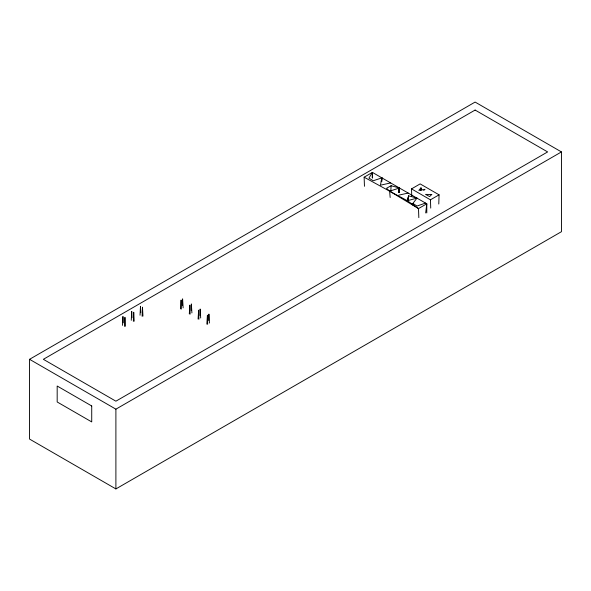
<?xml version="1.0" encoding="UTF-8"?>
<svg xmlns="http://www.w3.org/2000/svg" width="591" height="591" viewBox="0 0 591 591"><rect width="100%" height="100%" fill="white"/><g stroke="black" fill="none" stroke-linecap="round" stroke-linejoin="round"><path stroke-width="0.89" d="M372.382 177.861L372.426 172.402L426.791 203.792L426.791 212.952M372.3 177.751L372.426 172.402L364.137 177.189L364.462 186.298M381.786 181.563L381.889 177.869L373.202 180.765L368.939 178.09L372.426 172.402L372.426 177.906M399.302 192.614L399.435 187.997L391.087 185.714L386.536 188.293L389.632 191.189L418.502 208.579L418.827 217.643M438.781 204.021L439.069 194.823L420.149 183.897L411.513 188.884L411.75 196.219M182.383 305.318L182.597 298.883L183.136 307.867M191.159 310.378L191.366 303.951L191.905 312.927M199.928 315.446L200.142 309.019L200.681 317.995M208.704 320.514L208.911 314.08L209.45 323.055M124.568 326.387L124.937 317.315L125.403 326.247M133.344 321.327L133.714 312.247L134.179 321.179M142.113 316.259L142.483 307.187L142.948 316.119M390.836 191.248L391.087 185.714M408.425 200.46L408.632 195.85L416.98 198.125L412.858 203.489L412.969 205.284M122.492 325.368L122.943 316.444L123.224 322.834M131.268 320.307L131.719 311.383L131.992 317.766M140.037 315.239L140.488 306.315L140.769 312.705M180.528 308.916L181.09 300.036L181.371 309.063M189.305 313.984L189.866 305.104L190.139 314.124M198.074 319.051L198.635 310.172L198.916 319.192M206.85 324.112L207.411 315.232L207.685 324.26M381.594 181.311L381.889 177.869L380.441 185.182L390.658 182.937M399.065 192.297L399.435 187.997L389.632 191.189L364.137 177.189M420.674 190.346L420.977 187.827L418.827 190.42L425.047 189.319L423.644 190.472M425.683 212.945L426.791 203.792L418.502 208.579L407.354 200.718L389.632 191.189L390.171 197.505M398.777 192.467L399.435 187.997L398.63 192.06M381.49 180.55L381.889 177.869L381.217 181.289M398.593 192.274L399.435 187.997M407.118 200.866L408.632 195.85L407.354 200.718L416.98 198.125M29.55 359.313L475.105 102.073L561.45 151.924L561.45 231.687L115.895 488.927L29.55 439.076L29.55 359.313L115.895 409.164L561.45 151.924M411.513 188.884L430.433 199.81L439.069 194.823M425.55 203.075L417.039 206.03L412.858 203.489M398.844 195.126L408.211 193.065M420.977 187.827L421.738 190.103M430.433 199.81L430.736 208.106M115.895 409.164L115.895 488.927M431.755 194.505L429.605 196.552L425.535 194.387L431.755 194.505M475.105 110.052L43.365 359.313L115.895 401.186L547.635 151.924L475.105 110.052M91.723 405.965L57.179 386.026L57.179 401.976L91.723 421.915L91.723 405.965"/></g></svg>
